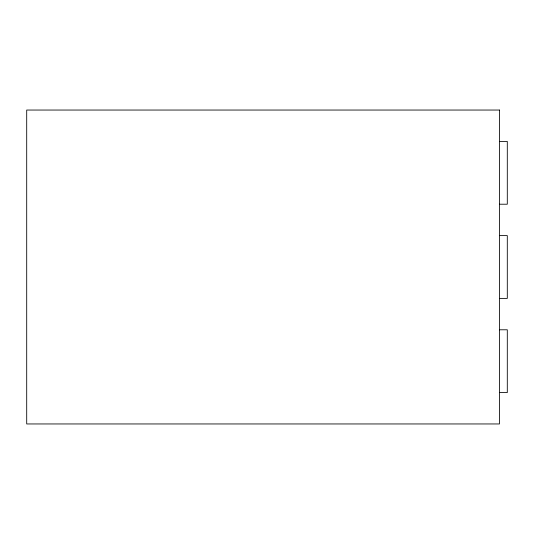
<?xml version="1.0" encoding="UTF-8"?>
<svg xmlns="http://www.w3.org/2000/svg" width="534" height="534" viewBox="0 0 534 534"><rect width="100%" height="100%" fill="white"/><g stroke="black" fill="none" stroke-linecap="round" stroke-linejoin="round"><path stroke-width="0.8" d="M499.45 141.437L507.3 141.437L507.3 204.215L499.45 204.215M499.45 235.607L507.3 235.607L507.3 298.393L499.45 298.393M499.45 329.785L507.3 329.785L507.3 392.563L499.45 392.563M499.45 110.044L26.7 110.044L26.7 423.956L499.45 423.956L499.45 110.044"/></g></svg>
